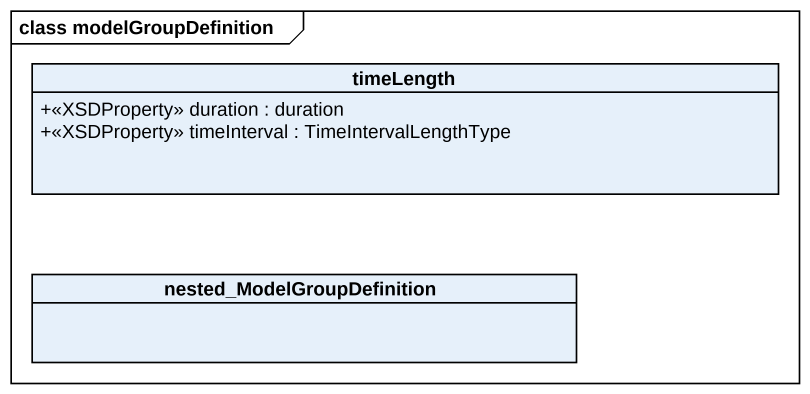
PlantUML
@startuml
mainframe class modelGroupDefinition
hide circle
hide empty members
skinparam classAttributeIconSize 0
class timeLength {
  +<<XSDProperty>> duration : duration
  +<<XSDProperty>> timeInterval : TimeIntervalLengthType
}
class nested_ModelGroupDefinition
@enduml
